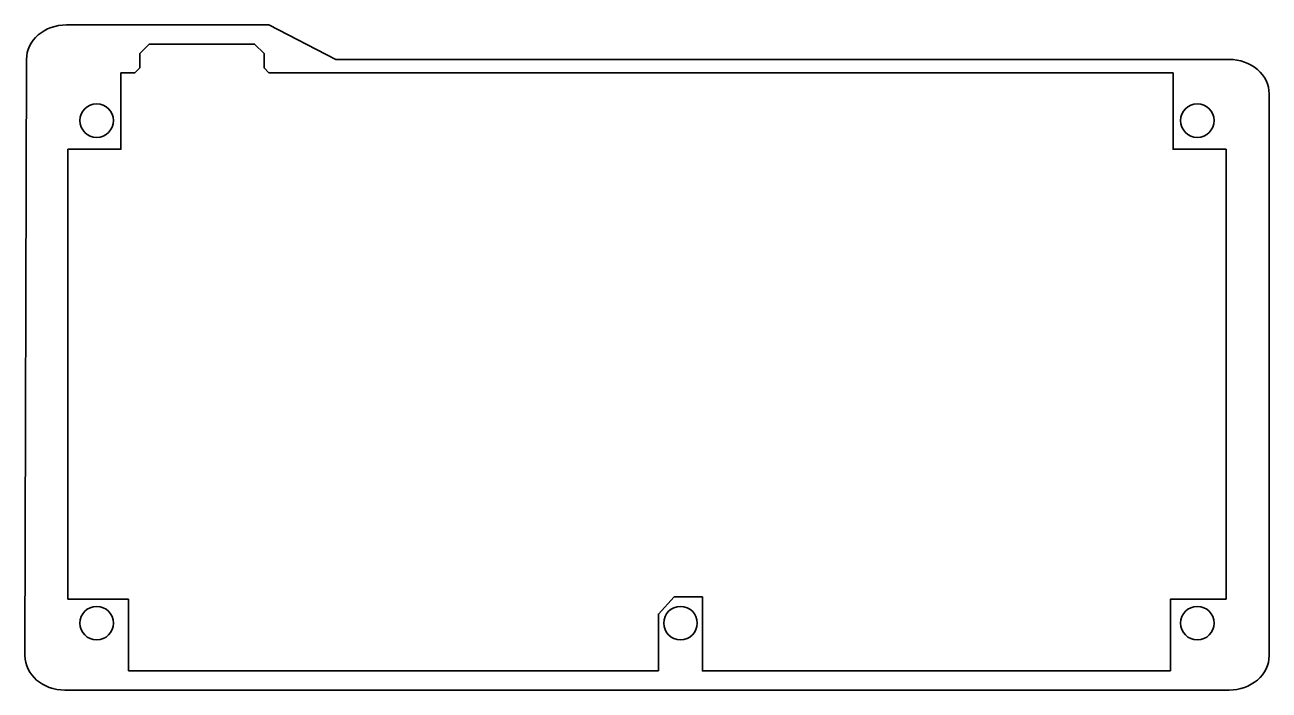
# Model space of a CAD drawing. Header units: millimetres. Extents: x -129 to 131, y -75 to 64.
import ezdxf

# ---------------------------------------------------------------- set-up
doc = ezdxf.new("R2010")
doc.units = ezdxf.units.MM
doc.header["$MEASUREMENT"] = 0
doc.layers.add('Layer 1', color=7, linetype='Continuous')

msp = doc.modelspace()

# ---------------------------------------------------------------- linework, layer by layer
at = {"layer": 'Layer 1', "color": 250, "lineweight": 35}
for points, knots in [([(-120.5046, 64.1857), (-122.7188, 64.1857), (-124.8423, 63.4263), (-126.4079, 62.0749), (-127.9735, 60.7235), (-128.8532, 58.8904), (-128.8532, 56.9791), (-128.8532, 56.9791), (-129.1861, -67.6077), (-129.1861, -67.6077), (-129.1861, -71.5878), (-125.4483, -74.8143), (-120.8375, -74.8143), (-120.8375, -74.8143), (122.4653, -74.8143), (122.4653, -74.8143), (124.6795, -74.8143), (126.803, -74.055), (128.3686, -72.7035), (129.9343, -71.352), (130.8139, -69.519), (130.8139, -67.6077), (130.8139, -67.6077), (130.8139, 49.7726), (130.8139, 49.7726), (130.8139, 51.6839), (129.9342, 53.5169), (128.3686, 54.8684), (126.803, 56.2198), (124.6795, 56.9792), (122.4653, 56.9792), (122.4653, 56.9792), (-64.195, 56.9792), (-64.195, 56.9792), (-64.195, 56.9792), (-78.1865, 64.1857), (-78.1865, 64.1857), (-78.1865, 64.1857), (-120.5046, 64.1857), (-120.5046, 64.1857)], [0, 0, 0, 0, 0.07692308, 0.07692308, 0.07692308, 0.15384615, 0.15384615, 0.15384615, 0.23076923, 0.23076923, 0.23076923, 0.30769231, 0.30769231, 0.30769231, 0.38461538, 0.38461538, 0.38461538, 0.46153846, 0.46153846, 0.46153846, 0.53846154, 0.53846154, 0.53846154, 0.61538462, 0.61538462, 0.61538462, 0.69230769, 0.69230769, 0.69230769, 0.76923077, 0.76923077, 0.76923077, 0.84615385, 0.84615385, 0.84615385, 0.92307692, 0.92307692, 0.92307692, 1, 1, 1, 1]), ([(-78.1856, 54.1856), (-78.1856, 54.1856), (-79.1858, 55.1857), (-79.1858, 55.1857), (-79.1858, 55.1857), (-79.1858, 58.1857), (-79.1858, 58.1857), (-79.1858, 58.1857), (-81.1857, 60.1856), (-81.1857, 60.1856), (-81.1857, 60.1856), (-103.1859, 60.1856), (-103.1859, 60.1856), (-103.1859, 60.1856), (-105.1858, 58.1857), (-105.1858, 58.1857), (-105.1858, 58.1857), (-105.1855, 55.1857), (-105.1855, 55.1857), (-105.1855, 55.1857), (-106.1856, 54.1856), (-106.1856, 54.1856), (-106.1856, 54.1856), (-109.1186, 54.1856), (-109.1186, 54.1856)], [0, 0, 0, 0, 0.125, 0.125, 0.125, 0.25, 0.25, 0.25, 0.375, 0.375, 0.375, 0.5, 0.5, 0.5, 0.625, 0.625, 0.625, 0.75, 0.75, 0.75, 0.875, 0.875, 0.875, 1, 1, 1, 1]), ([(-109.1186, 54.1856), (-109.1186, 54.1856), (-109.1186, 38.185), (-109.1186, 38.185), (-109.1186, 38.185), (-120.1853, 38.185), (-120.1853, 38.185)], [0, 0, 0, 0, 0.5, 0.5, 0.5, 1, 1, 1, 1]), ([(110.7473, 54.1863), (110.7473, 54.1863), (110.7473, 38.1857), (110.7473, 38.1857), (110.7473, 38.1857), (121.814, 38.1857), (121.814, 38.1857)], [0, 0, 0, 0, 0.5, 0.5, 0.5, 1, 1, 1, 1]), ([(-110.6863, 44.184), (-110.6863, 46.1182), (-112.2543, 47.6861), (-114.1843, 47.6861), (-116.1185, 47.6861), (-117.6863, 46.1182), (-117.6863, 44.184), (-117.6863, 42.254), (-116.1185, 40.6861), (-114.1843, 40.6861), (-112.2543, 40.6861), (-110.6863, 42.254), (-110.6863, 44.184)], [0, 0, 0, 0, 0.25, 0.25, 0.25, 0.5, 0.5, 0.5, 0.75, 0.75, 0.75, 1, 1, 1, 1]), ([(119.3142, 44.184), (119.3142, 46.1182), (117.7463, 47.6861), (115.8121, 47.6861), (113.8821, 47.6861), (112.3142, 46.1182), (112.3142, 44.184), (112.3142, 42.254), (113.8821, 40.6861), (115.8121, 40.6861), (117.7463, 40.6861), (119.3142, 42.254), (119.3142, 44.184)], [0, 0, 0, 0, 0.25, 0.25, 0.25, 0.5, 0.5, 0.5, 0.75, 0.75, 0.75, 1, 1, 1, 1]), ([(-107.5452, -70.8142), (-107.5452, -70.8142), (-107.5452, -55.8155), (-107.5452, -55.8155), (-107.5452, -55.8155), (-120.1856, -55.8155), (-120.1856, -55.8155)], [0, 0, 0, 0, 0.5, 0.5, 0.5, 1, 1, 1, 1]), ([(3.1931, -70.8142), (3.1931, -70.8142), (3.1931, -58.911), (3.1931, -58.911), (3.1931, -58.911), (6.4757, -55.3257), (6.4757, -55.3257), (6.4757, -55.3257), (12.408, -55.3257), (12.408, -55.3257), (12.408, -55.3257), (12.408, -70.8142), (12.408, -70.8142), (12.408, -70.8142), (110.1737, -70.8128), (110.1737, -70.8128)], [0, 0, 0, 0, 0.2, 0.2, 0.2, 0.4, 0.4, 0.4, 0.6, 0.6, 0.6, 0.8, 0.8, 0.8, 1, 1, 1, 1]), ([(110.1737, -70.8128), (110.1737, -70.8128), (110.1737, -55.8141), (110.1737, -55.8141), (110.1737, -55.8141), (121.8133, -55.8141), (121.8133, -55.8141)], [0, 0, 0, 0, 0.5, 0.5, 0.5, 1, 1, 1, 1]), ([(-110.6863, -60.8127), (-110.6863, -58.8826), (-112.2543, -57.3147), (-114.1843, -57.3147), (-116.1185, -57.3147), (-117.6863, -58.8826), (-117.6863, -60.8127), (-117.6863, -62.7468), (-116.1185, -64.3148), (-114.1843, -64.3148), (-112.2543, -64.3148), (-110.6863, -62.7468), (-110.6863, -60.8127)], [0, 0, 0, 0, 0.25, 0.25, 0.25, 0.5, 0.5, 0.5, 0.75, 0.75, 0.75, 1, 1, 1, 1]), ([(11.3148, -60.8127), (11.3148, -58.8826), (9.7469, -57.3147), (7.8127, -57.3147), (5.8827, -57.3147), (4.3148, -58.8826), (4.3148, -60.8127), (4.3148, -62.7468), (5.8827, -64.3147), (7.8127, -64.3147), (9.7469, -64.3147), (11.3148, -62.7468), (11.3148, -60.8127)], [0, 0, 0, 0, 0.25, 0.25, 0.25, 0.5, 0.5, 0.5, 0.75, 0.75, 0.75, 1, 1, 1, 1]), ([(119.3142, -60.8127), (119.3142, -58.8826), (117.7463, -57.3147), (115.8121, -57.3147), (113.8821, -57.3147), (112.3142, -58.8826), (112.3142, -60.8127), (112.3142, -62.7468), (113.8821, -64.3148), (115.8121, -64.3148), (117.7463, -64.3148), (119.3142, -62.7468), (119.3142, -60.8127)], [0, 0, 0, 0, 0.25, 0.25, 0.25, 0.5, 0.5, 0.5, 0.75, 0.75, 0.75, 1, 1, 1, 1])]:
    msp.add_open_spline(points, degree=3, knots=knots, dxfattribs=at)
for points in [[(-78.1864, 54.1841), (-78.1864, 54.1841), (18.2171, 54.185), (18.2171, 54.185)], [(18.2171, 54.185), (18.2171, 54.185), (107.5138, 54.1856), (107.5138, 54.1856)], [(110.7473, 54.1863), (110.7473, 54.1863), (107.5138, 54.1856), (107.5138, 54.1856)], [(-120.1856, -54.8143), (-120.1856, -54.8143), (-120.1853, 38.185), (-120.1853, 38.185)], [(121.814, 38.1857), (121.814, 38.1857), (121.8133, -55.8141), (121.8133, -55.8141)], [(-120.1856, -55.8155), (-120.1856, -55.8155), (-120.1856, -54.8143), (-120.1856, -54.8143)], [(-107.5452, -70.8142), (-107.5452, -70.8142), (3.1931, -70.8142), (3.1931, -70.8142)]]:
    msp.add_open_spline(points, degree=3, dxfattribs=at)

doc.saveas('drawing.dxf')
